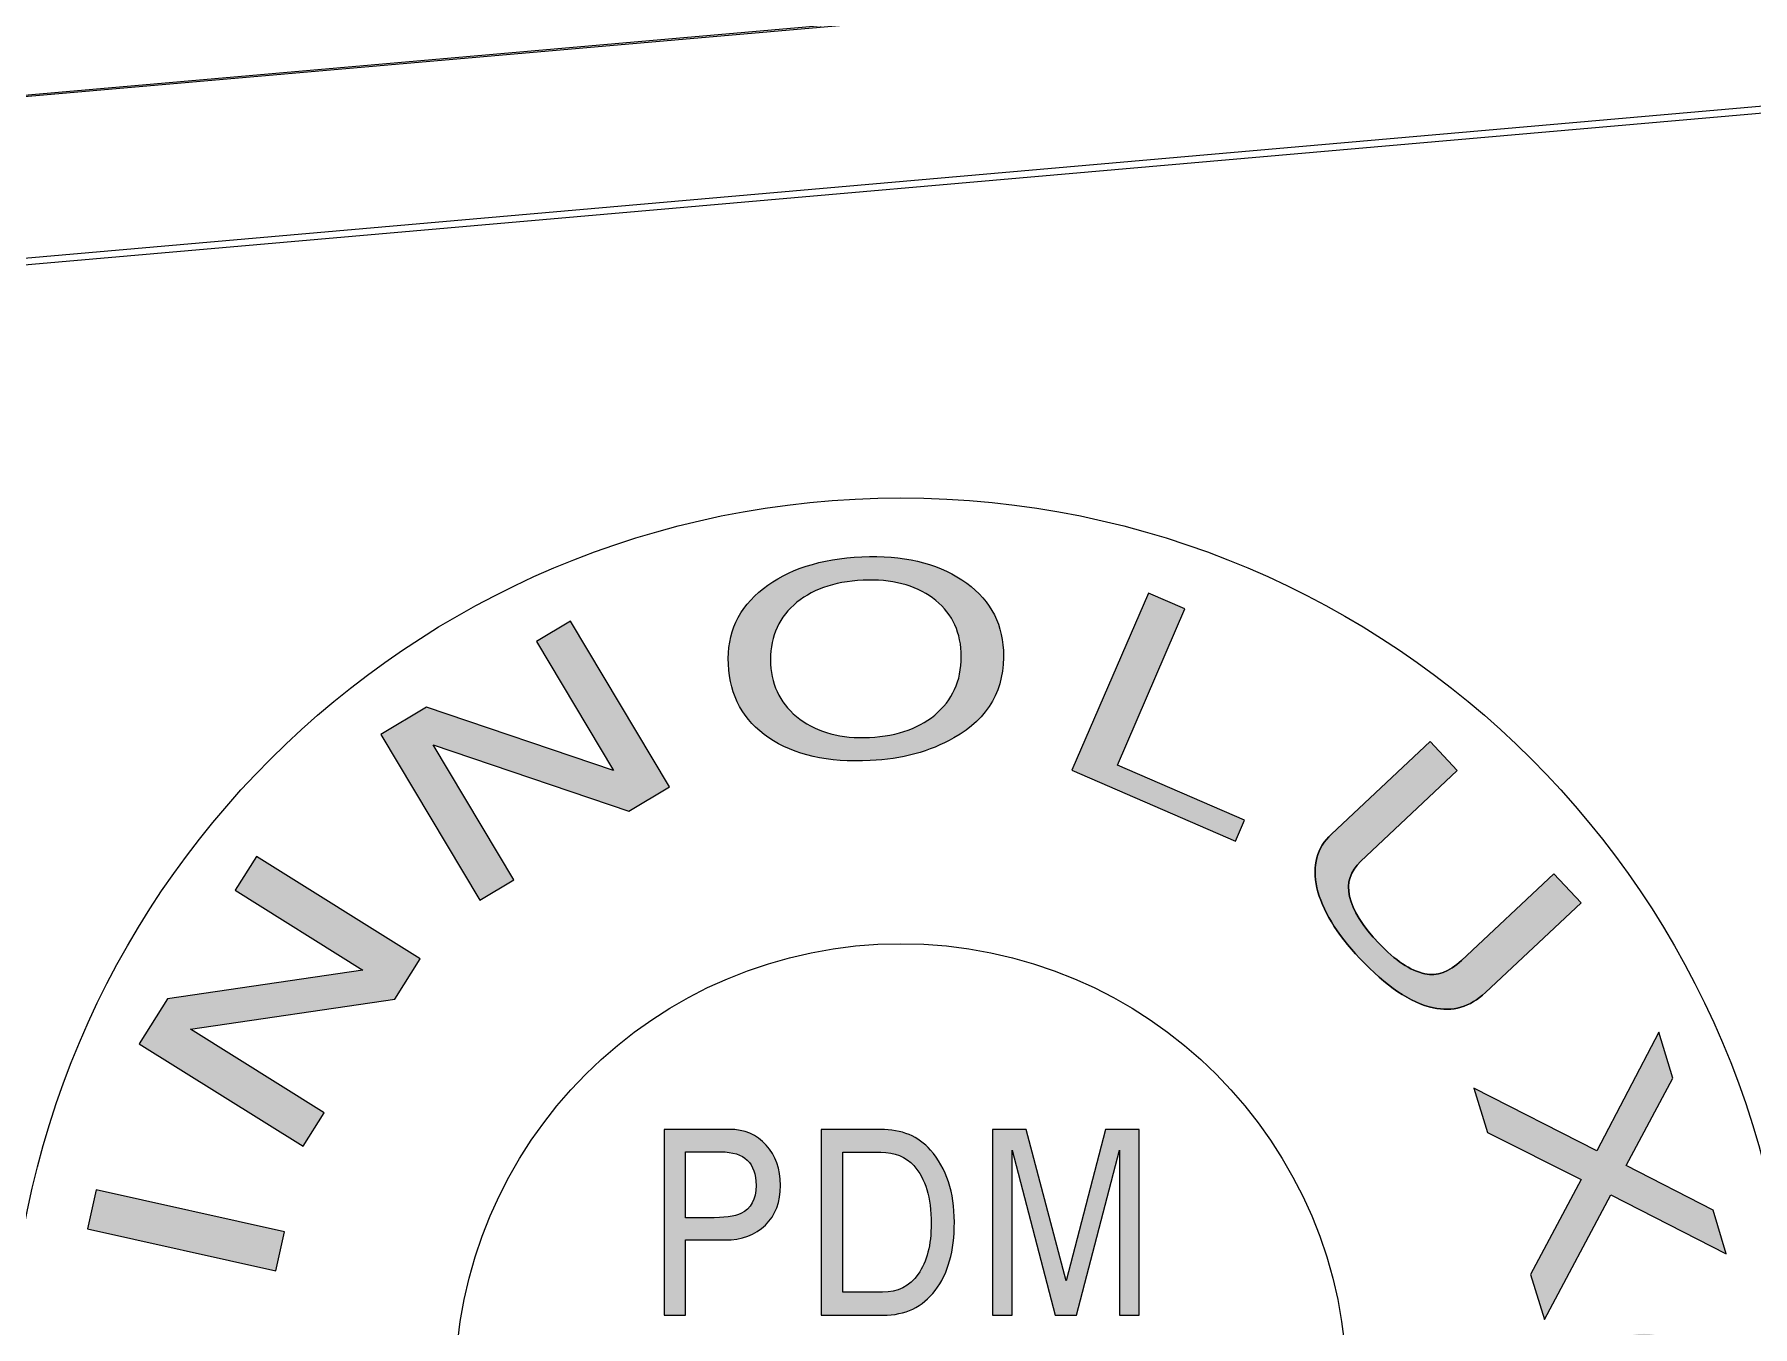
# Model space of a CAD drawing. Header units: millimetres. Extents: x 0 to 1600, y 0 to 1108.
# Drawn here: x 960.4 to 1066.5, y 454.5 to 534.3 of the extents above; entities that cross this region are included whole.
import ezdxf

# ---------------------------------------------------------------- set-up
doc = ezdxf.new("R2010")
doc.units = ezdxf.units.MM
doc.header["$LTSCALE"] = 88
doc.layers.get('0').update_dxf_attribs({"linetype": 'CONTINUOUS'})
doc.layers.add('5_ALL_CURVES', color=7, linetype='CONTINUOUS')

msp = doc.modelspace()

# ---------------------------------------------------------------- hatches: boundary and pattern name
h = msp.add_hatch(color=5)
h.paths.add_polyline_path([(982.65, 474.72), (984.21, 477.21), (974.09, 483.53), (972.78, 481.45), (980.67, 476.52), (968.6, 474.75), (966.86, 471.96), (976.98, 465.64), (978.27, 467.7), (970.02, 472.86)])
h.paths.add_polyline_path([(975.3, 457.95), (975.83, 460.35), (964.19, 462.95), (963.65, 460.54)])
h.paths.add_polyline_path([(997.1, 486.33), (999.62, 487.84), (993.5, 498.08), (991.39, 496.82), (996.16, 488.84), (984.61, 492.77), (981.78, 491.08), (987.9, 480.84), (990, 482.09), (985.01, 490.44)])
edge = h.paths.add_edge_path()
edge.add_spline(control_points=[(1015.87, 499.51), (1014.76, 500.31), (1013.34, 500.68), (1011.57, 500.6)], knot_values=[0, 0, 0, 0, 1, 1, 1, 1], degree=3, periodic=0)
edge.add_spline(control_points=[(1011.57, 500.6), (1009.73, 500.51), (1008.31, 500), (1007.29, 499.07)], knot_values=[0, 0, 0, 0, 1, 1, 1, 1], degree=3, periodic=0)
edge.add_spline(control_points=[(1007.29, 499.07), (1006.26, 498.15), (1005.79, 496.93), (1005.86, 495.42)], knot_values=[0, 0, 0, 0, 1, 1, 1, 1], degree=3, periodic=0)
edge.add_spline(control_points=[(1005.86, 495.42), (1005.93, 494), (1006.53, 492.87), (1007.66, 492.03)], knot_values=[0, 0, 0, 0, 1, 1, 1, 1], degree=3, periodic=0)
edge.add_spline(control_points=[(1007.66, 492.03), (1008.79, 491.19), (1010.22, 490.81), (1011.96, 490.89)], knot_values=[0, 0, 0, 0, 1, 1, 1, 1], degree=3, periodic=0)
edge.add_spline(control_points=[(1011.96, 490.89), (1013.75, 490.98), (1015.17, 491.49), (1016.2, 492.45)], knot_values=[0, 0, 0, 0, 1, 1, 1, 1], degree=3, periodic=0)
edge.add_spline(control_points=[(1016.2, 492.45), (1017.22, 493.4), (1017.7, 494.63), (1017.63, 496.15)], knot_values=[0, 0, 0, 0, 1, 1, 1, 1], degree=3, periodic=0)
edge.add_spline(control_points=[(1017.63, 496.15), (1017.56, 497.58), (1016.98, 498.7), (1015.87, 499.51)], knot_values=[0, 0, 0, 0, 1, 1, 1, 1], degree=3, periodic=0)
edge = h.paths.add_edge_path()
edge.add_spline(control_points=[(1017.18, 490.86), (1015.69, 490.02), (1013.97, 489.55), (1012.01, 489.46)], knot_values=[0, 0, 0, 0, 1, 1, 1, 1], degree=3, periodic=0)
edge.add_spline(control_points=[(1012.01, 489.46), (1009.4, 489.33), (1007.32, 489.8), (1005.74, 490.87)], knot_values=[0, 0, 0, 0, 1, 1, 1, 1], degree=3, periodic=0)
edge.add_spline(control_points=[(1005.74, 490.87), (1004.17, 491.94), (1003.35, 493.45), (1003.25, 495.41)], knot_values=[0, 0, 0, 0, 1, 1, 1, 1], degree=3, periodic=0)
edge.add_spline(control_points=[(1003.25, 495.41), (1003.16, 497.32), (1003.87, 498.89), (1005.41, 500.09)], knot_values=[0, 0, 0, 0, 1, 1, 1, 1], degree=3, periodic=0)
edge.add_spline(control_points=[(1005.41, 500.09), (1006.9, 501.27), (1008.93, 501.93), (1011.5, 502.05)], knot_values=[0, 0, 0, 0, 1, 1, 1, 1], degree=3, periodic=0)
edge.add_spline(control_points=[(1011.5, 502.05), (1014.01, 502.17), (1016.07, 501.69), (1017.68, 500.63)], knot_values=[0, 0, 0, 0, 1, 1, 1, 1], degree=3, periodic=0)
edge.add_spline(control_points=[(1017.68, 500.63), (1019.29, 499.57), (1020.15, 498.11), (1020.24, 496.26)], knot_values=[0, 0, 0, 0, 1, 1, 1, 1], degree=3, periodic=0)
edge.add_spline(control_points=[(1020.24, 496.26), (1020.35, 493.88), (1019.33, 492.08), (1017.18, 490.86)], knot_values=[0, 0, 0, 0, 1, 1, 1, 1], degree=3, periodic=0)
h = msp.add_hatch(color=5)
h.paths.add_polyline_path([(1034.57, 484.48), (1035.13, 485.79), (1027.28, 489.18), (1031.45, 498.83), (1029.2, 499.81), (1024.46, 488.86)])
edge = h.paths.add_edge_path()
edge.add_line((1054.25, 482.47), (1048.53, 477.11))
edge.add_spline(control_points=[(1048.53, 477.11), (1047.77, 476.39), (1047.02, 476.12), (1046.28, 476.29)], knot_values=[0, 0, 0, 0, 1, 1, 1, 1], degree=3, periodic=0)
edge.add_spline(control_points=[(1046.28, 476.29), (1045.37, 476.49), (1044.43, 477.12), (1043.45, 478.16)], knot_values=[0, 0, 0, 0, 1, 1, 1, 1], degree=3, periodic=0)
edge.add_spline(control_points=[(1043.45, 478.16), (1041.4, 480.34), (1041.02, 482.03), (1042.31, 483.23)], knot_values=[0, 0, 0, 0, 1, 1, 1, 1], degree=3, periodic=0)
edge.add_line((1042.31, 483.23), (1048.28, 488.84))
edge.add_line((1048.28, 488.84), (1046.6, 490.63))
edge.add_line((1046.6, 490.63), (1040.51, 484.92))
edge.add_spline(control_points=[(1040.51, 484.92), (1039.6, 484.07), (1039.3, 482.97), (1039.61, 481.6)], knot_values=[0, 0, 0, 0, 1, 1, 1, 1], degree=3, periodic=0)
edge.add_spline(control_points=[(1039.61, 481.6), (1039.92, 480.25), (1040.8, 478.79), (1042.26, 477.24)], knot_values=[0, 0, 0, 0, 1, 1, 1, 1], degree=3, periodic=0)
edge.add_spline(control_points=[(1042.26, 477.24), (1043.87, 475.52), (1045.38, 474.5), (1046.8, 474.19)], knot_values=[0, 0, 0, 0, 1, 1, 1, 1], degree=3, periodic=0)
edge.add_spline(control_points=[(1046.8, 474.19), (1047.98, 473.92), (1049.06, 474.23), (1050.03, 475.14)], knot_values=[0, 0, 0, 0, 1, 1, 1, 1], degree=3, periodic=0)
edge.add_line((1050.03, 475.14), (1055.93, 480.68))
edge.add_line((1055.93, 480.68), (1054.25, 482.47))
h = msp.add_hatch(color=5)
h.paths.add_polyline_path([(1055.93, 463.59), (1052.81, 457.72), (1053.67, 454.93), (1057.77, 462.64), (1064.9, 459), (1064.08, 461.68), (1058.72, 464.44), (1061.59, 469.85), (1060.73, 472.68), (1056.89, 465.35), (1049.31, 469.22), (1050.14, 466.49)])
edge = h.paths.add_edge_path()
edge.add_arc((1059.81, 450.61), 3.44, 0, 360)
h = msp.add_hatch(color=5)
edge = h.paths.add_edge_path()
edge.add_line((1000.61, 455.2), (1000.61, 459.85))
edge.add_line((1000.61, 459.85), (1003.04, 459.85))
edge.add_spline(control_points=[(1003.04, 459.85), (1004.08, 459.85), (1004.91, 460.15), (1005.54, 460.77)], knot_values=[0, 0, 0, 0, 1, 1, 1, 1], degree=3, periodic=0)
edge.add_spline(control_points=[(1005.54, 460.77), (1006.16, 461.37), (1006.47, 462.2), (1006.47, 463.22)], knot_values=[0, 0, 0, 0, 1, 1, 1, 1], degree=3, periodic=0)
edge.add_spline(control_points=[(1006.47, 463.22), (1006.47, 464.24), (1006.18, 465.07), (1005.59, 465.71)], knot_values=[0, 0, 0, 0, 1, 1, 1, 1], degree=3, periodic=0)
edge.add_spline(control_points=[(1005.59, 465.71), (1005, 466.35), (1004.24, 466.68), (1003.31, 466.68)], knot_values=[0, 0, 0, 0, 1, 1, 1, 1], degree=3, periodic=0)
edge.add_line((1003.31, 466.68), (999.28, 466.68))
edge.add_line((999.28, 466.68), (999.28, 455.2))
edge.add_line((999.28, 455.2), (1000.61, 455.2))
edge = h.paths.add_edge_path()
edge.add_spline(control_points=[(1012.81, 455.2), (1014.18, 455.2), (1015.25, 455.71), (1016.03, 456.73)], knot_values=[0, 0, 0, 0, 1, 1, 1, 1], degree=3, periodic=0)
edge.add_spline(control_points=[(1016.03, 456.73), (1016.82, 457.76), (1017.21, 459.16), (1017.21, 460.95)], knot_values=[0, 0, 0, 0, 1, 1, 1, 1], degree=3, periodic=0)
edge.add_spline(control_points=[(1017.21, 460.95), (1017.21, 462.79), (1016.72, 464.27), (1015.74, 465.4)], knot_values=[0, 0, 0, 0, 1, 1, 1, 1], degree=3, periodic=0)
edge.add_spline(control_points=[(1015.74, 465.4), (1015, 466.25), (1013.96, 466.68), (1012.65, 466.68)], knot_values=[0, 0, 0, 0, 1, 1, 1, 1], degree=3, periodic=0)
edge.add_line((1012.65, 466.68), (1008.98, 466.68))
edge.add_line((1008.98, 466.68), (1008.98, 455.2))
edge.add_line((1008.98, 455.2), (1012.81, 455.2))
h.paths.add_polyline_path([(1020.78, 455.2), (1020.78, 465.4), (1023.44, 455.2), (1024.76, 455.2), (1027.42, 465.4), (1027.42, 455.2), (1028.63, 455.2), (1028.63, 466.68), (1026.55, 466.68), (1024.12, 457.32), (1021.65, 466.68), (1019.57, 466.68), (1019.57, 455.2)])
edge = h.paths.add_edge_path()
edge.add_line((1010.33, 456.62), (1010.33, 465.27))
edge.add_line((1010.33, 465.27), (1012.66, 465.27))
edge.add_spline(control_points=[(1012.66, 465.27), (1013.53, 465.27), (1014.22, 464.99), (1014.71, 464.44)], knot_values=[0, 0, 0, 0, 1, 1, 1, 1], degree=3, periodic=0)
edge.add_spline(control_points=[(1014.71, 464.44), (1015.42, 463.66), (1015.78, 462.46), (1015.78, 460.87)], knot_values=[0, 0, 0, 0, 1, 1, 1, 1], degree=3, periodic=0)
edge.add_spline(control_points=[(1015.78, 460.87), (1015.78, 459.54), (1015.51, 458.5), (1014.98, 457.74)], knot_values=[0, 0, 0, 0, 1, 1, 1, 1], degree=3, periodic=0)
edge.add_spline(control_points=[(1014.98, 457.74), (1014.44, 456.99), (1013.71, 456.62), (1012.77, 456.62)], knot_values=[0, 0, 0, 0, 1, 1, 1, 1], degree=3, periodic=0)
edge.add_line((1012.77, 456.62), (1010.33, 456.62))
edge = h.paths.add_edge_path()
edge.add_line((1000.61, 461.22), (1000.61, 465.29))
edge.add_line((1000.61, 465.29), (1002.8, 465.29))
edge.add_spline(control_points=[(1002.8, 465.29), (1004.24, 465.29), (1004.96, 464.6), (1004.96, 463.22)], knot_values=[0, 0, 0, 0, 1, 1, 1, 1], degree=3, periodic=0)
edge.add_spline(control_points=[(1004.96, 463.22), (1004.96, 462.35), (1004.65, 461.77), (1004.03, 461.48)], knot_values=[0, 0, 0, 0, 1, 1, 1, 1], degree=3, periodic=0)
edge.add_spline(control_points=[(1004.03, 461.48), (1003.64, 461.3), (1002.98, 461.22), (1002.04, 461.22)], knot_values=[0, 0, 0, 0, 1, 1, 1, 1], degree=3, periodic=0)
edge.add_line((1002.04, 461.22), (1000.61, 461.22))

# ---------------------------------------------------------------- linework, layer by layer
at = {"color": 3}
msp.add_line((1112.8, 543.95), (454.71, 486.31), dxfattribs=at)
at = {"color": 7}
for p, q in [((1112.97, 543.88), (454.72, 486.23)), ((1122.6, 534.32), (445.46, 475.02)), ((1122.73, 534.75), (445.59, 475.45))]:
    msp.add_line(p, q, dxfattribs=at)
at = {"color": 5}
for p, q in [((1029.2, 499.81), (1024.46, 488.86)), ((1031.45, 498.83), (1029.2, 499.81)), ((993.5, 498.08), (991.39, 496.82)), ((999.62, 487.84), (993.5, 498.08)), ((1027.28, 489.18), (1031.45, 498.83)), ((991.39, 496.82), (996.16, 488.84)), ((984.61, 492.77), (981.78, 491.08)), ((996.16, 488.84), (984.61, 492.77)), ((981.78, 491.08), (987.9, 480.84)), ((985.01, 490.44), (997.1, 486.33)), ((990, 482.09), (985.01, 490.44)), ((1046.6, 490.63), (1040.51, 484.92)), ((1048.28, 488.84), (1046.6, 490.63)), ((1024.46, 488.86), (1034.57, 484.48)), ((1035.13, 485.79), (1027.28, 489.18)), ((1042.31, 483.23), (1048.28, 488.84)), ((997.1, 486.33), (999.62, 487.84)), ((1034.57, 484.48), (1035.13, 485.79)), ((974.09, 483.53), (972.78, 481.45)), ((984.21, 477.21), (974.09, 483.53)), ((987.9, 480.84), (990, 482.09)), ((1054.25, 482.47), (1048.53, 477.11)), ((1055.93, 480.68), (1054.25, 482.47)), ((972.78, 481.45), (980.67, 476.52)), ((1050.03, 475.14), (1055.93, 480.68)), ((982.65, 474.72), (984.21, 477.21)), ((980.67, 476.52), (968.6, 474.75)), ((968.6, 474.75), (966.86, 471.96)), ((970.02, 472.86), (982.65, 474.72)), ((978.27, 467.7), (970.02, 472.86)), ((1060.73, 472.68), (1056.89, 465.35)), ((1061.59, 469.85), (1060.73, 472.68)), ((966.86, 471.96), (976.98, 465.64)), ((1056.89, 465.35), (1049.31, 469.22)), ((1049.31, 469.22), (1050.14, 466.49)), ((1058.72, 464.44), (1061.59, 469.85)), ((976.98, 465.64), (978.27, 467.7)), ((1003.31, 466.68), (999.28, 466.68)), ((999.28, 466.68), (999.28, 455.2)), ((1012.65, 466.68), (1008.98, 466.68)), ((1008.98, 466.68), (1008.98, 455.2)), ((1021.65, 466.68), (1019.57, 466.68)), ((1019.57, 466.68), (1019.57, 455.2)), ((1024.12, 457.32), (1021.65, 466.68)), ((1026.55, 466.68), (1024.12, 457.32)), ((1028.63, 466.68), (1026.55, 466.68)), ((1028.63, 455.2), (1028.63, 466.68)), ((1050.14, 466.49), (1055.93, 463.59)), ((1000.61, 465.29), (1002.8, 465.29)), ((1000.61, 461.22), (1000.61, 465.29)), ((1010.33, 465.27), (1012.66, 465.27)), ((1010.33, 456.62), (1010.33, 465.27)), ((1020.78, 455.2), (1020.78, 465.4)), ((1020.78, 465.4), (1023.44, 455.2)), ((1024.76, 455.2), (1027.42, 465.4)), ((1027.42, 465.4), (1027.42, 455.2)), ((1064.08, 461.68), (1058.72, 464.44)), ((964.19, 462.95), (963.65, 460.54)), ((975.83, 460.35), (964.19, 462.95)), ((1055.93, 463.59), (1052.81, 457.72)), ((1053.67, 454.93), (1057.77, 462.64)), ((1057.77, 462.64), (1064.9, 459)), ((1002.04, 461.22), (1000.61, 461.22)), ((1064.9, 459), (1064.08, 461.68)), ((963.65, 460.54), (975.3, 457.95)), ((975.3, 457.95), (975.83, 460.35)), ((1000.61, 459.85), (1003.04, 459.85)), ((1000.61, 455.2), (1000.61, 459.85)), ((1052.81, 457.72), (1053.67, 454.93)), ((1012.77, 456.62), (1010.33, 456.62)), ((999.28, 455.2), (1000.61, 455.2)), ((1008.98, 455.2), (1012.81, 455.2)), ((1019.57, 455.2), (1020.78, 455.2)), ((1023.44, 455.2), (1024.76, 455.2)), ((1027.42, 455.2), (1028.63, 455.2))]:
    msp.add_line(p, q, dxfattribs=at)
for points in [[(1011.5, 502.05), (1014.01, 502.17), (1016.07, 501.69), (1017.68, 500.63)], [(1005.41, 500.09), (1006.9, 501.27), (1008.93, 501.93), (1011.5, 502.05)], [(1003.25, 495.41), (1003.16, 497.32), (1003.87, 498.89), (1005.41, 500.09)], [(1011.57, 500.6), (1009.73, 500.51), (1008.31, 500), (1007.29, 499.07)], [(1015.87, 499.51), (1014.76, 500.31), (1013.34, 500.68), (1011.57, 500.6)], [(1017.68, 500.63), (1019.29, 499.57), (1020.15, 498.11), (1020.24, 496.26)], [(1007.29, 499.07), (1006.26, 498.15), (1005.79, 496.93), (1005.86, 495.42)], [(1017.63, 496.15), (1017.56, 497.58), (1016.98, 498.7), (1015.87, 499.51)], [(1016.2, 492.45), (1017.22, 493.4), (1017.7, 494.63), (1017.63, 496.15)], [(1020.24, 496.26), (1020.35, 493.88), (1019.33, 492.08), (1017.18, 490.86)], [(1005.74, 490.87), (1004.17, 491.94), (1003.35, 493.45), (1003.25, 495.41)], [(1005.86, 495.42), (1005.93, 494), (1006.53, 492.87), (1007.66, 492.03)], [(1007.66, 492.03), (1008.79, 491.19), (1010.22, 490.81), (1011.96, 490.89)], [(1011.96, 490.89), (1013.75, 490.98), (1015.17, 491.49), (1016.2, 492.45)], [(1012.01, 489.46), (1009.4, 489.33), (1007.32, 489.8), (1005.74, 490.87)], [(1017.18, 490.86), (1015.69, 490.02), (1013.97, 489.55), (1012.01, 489.46)], [(1040.51, 484.92), (1039.6, 484.07), (1039.3, 482.97), (1039.61, 481.6)], [(1043.45, 478.16), (1041.4, 480.34), (1041.02, 482.03), (1042.31, 483.23)], [(1039.61, 481.6), (1039.92, 480.25), (1040.8, 478.79), (1042.26, 477.24)], [(1046.28, 476.29), (1045.37, 476.49), (1044.43, 477.12), (1043.45, 478.16)], [(1042.26, 477.24), (1043.87, 475.52), (1045.38, 474.5), (1046.8, 474.19)], [(1048.53, 477.11), (1047.77, 476.39), (1047.02, 476.12), (1046.28, 476.29)], [(1046.8, 474.19), (1047.98, 473.92), (1049.06, 474.23), (1050.03, 475.14)], [(1005.59, 465.71), (1005, 466.35), (1004.24, 466.68), (1003.31, 466.68)], [(1015.74, 465.4), (1015, 466.25), (1013.96, 466.68), (1012.65, 466.68)], [(1002.8, 465.29), (1004.24, 465.29), (1004.96, 464.6), (1004.96, 463.22)], [(1006.47, 463.22), (1006.47, 464.24), (1006.18, 465.07), (1005.59, 465.71)], [(1012.66, 465.27), (1013.53, 465.27), (1014.22, 464.99), (1014.71, 464.44)], [(1017.21, 460.95), (1017.21, 462.79), (1016.72, 464.27), (1015.74, 465.4)], [(1014.71, 464.44), (1015.42, 463.66), (1015.78, 462.46), (1015.78, 460.87)], [(1004.96, 463.22), (1004.96, 462.35), (1004.65, 461.77), (1004.03, 461.48)], [(1005.54, 460.77), (1006.16, 461.37), (1006.47, 462.2), (1006.47, 463.22)], [(1004.03, 461.48), (1003.64, 461.3), (1002.98, 461.22), (1002.04, 461.22)], [(1003.04, 459.85), (1004.08, 459.85), (1004.91, 460.15), (1005.54, 460.77)], [(1015.78, 460.87), (1015.78, 459.54), (1015.51, 458.5), (1014.98, 457.74)], [(1016.03, 456.73), (1016.82, 457.76), (1017.21, 459.16), (1017.21, 460.95)], [(1014.98, 457.74), (1014.44, 456.99), (1013.71, 456.62), (1012.77, 456.62)], [(1012.81, 455.2), (1014.18, 455.2), (1015.25, 455.71), (1016.03, 456.73)]]:
    msp.add_open_spline(points, degree=3, dxfattribs=at)
at = {"layer": '5_ALL_CURVES', "color": 5}
for p, q in [((1029.2, 499.81), (1024.46, 488.86)), ((1031.45, 498.83), (1029.2, 499.81)), ((993.5, 498.08), (991.39, 496.82)), ((999.62, 487.84), (993.5, 498.08)), ((1027.28, 489.18), (1031.45, 498.83)), ((991.39, 496.82), (996.16, 488.84)), ((984.61, 492.77), (981.78, 491.08)), ((996.16, 488.84), (984.61, 492.77)), ((981.78, 491.08), (987.9, 480.84)), ((985.01, 490.44), (997.1, 486.33)), ((990, 482.09), (985.01, 490.44)), ((1046.6, 490.63), (1040.51, 484.92)), ((1048.28, 488.84), (1046.6, 490.63)), ((1024.46, 488.86), (1034.57, 484.48)), ((1035.13, 485.79), (1027.28, 489.18)), ((1042.31, 483.23), (1048.28, 488.84)), ((997.1, 486.33), (999.62, 487.84)), ((1034.57, 484.48), (1035.13, 485.79)), ((974.09, 483.53), (972.78, 481.45)), ((984.21, 477.21), (974.09, 483.53)), ((987.9, 480.84), (990, 482.09)), ((1054.25, 482.47), (1048.53, 477.11)), ((1055.93, 480.68), (1054.25, 482.47)), ((972.78, 481.45), (980.67, 476.52)), ((1050.03, 475.14), (1055.93, 480.68)), ((982.65, 474.72), (984.21, 477.21)), ((980.67, 476.52), (968.6, 474.75)), ((968.6, 474.75), (966.86, 471.96)), ((970.02, 472.86), (982.65, 474.72)), ((978.27, 467.7), (970.02, 472.86)), ((1060.73, 472.68), (1056.89, 465.35)), ((1061.59, 469.85), (1060.73, 472.68)), ((966.86, 471.96), (976.98, 465.64)), ((1056.89, 465.35), (1049.31, 469.22)), ((1049.31, 469.22), (1050.14, 466.49)), ((1058.72, 464.44), (1061.59, 469.85)), ((976.98, 465.64), (978.27, 467.7)), ((1003.31, 466.68), (999.28, 466.68)), ((999.28, 466.68), (999.28, 455.2)), ((1012.65, 466.68), (1008.98, 466.68)), ((1008.98, 466.68), (1008.98, 455.2)), ((1021.65, 466.68), (1019.57, 466.68)), ((1019.57, 466.68), (1019.57, 455.2)), ((1024.12, 457.32), (1021.65, 466.68)), ((1026.55, 466.68), (1024.12, 457.32)), ((1028.63, 466.68), (1026.55, 466.68)), ((1028.63, 455.2), (1028.63, 466.68)), ((1050.14, 466.49), (1055.93, 463.59)), ((1000.61, 465.29), (1002.8, 465.29)), ((1000.61, 461.22), (1000.61, 465.29)), ((1010.33, 465.27), (1012.66, 465.27)), ((1010.33, 456.62), (1010.33, 465.27)), ((1020.78, 455.2), (1020.78, 465.4)), ((1020.78, 465.4), (1023.44, 455.2)), ((1024.76, 455.2), (1027.42, 465.4)), ((1027.42, 465.4), (1027.42, 455.2)), ((1064.08, 461.68), (1058.72, 464.44)), ((964.19, 462.95), (963.65, 460.54)), ((975.83, 460.35), (964.19, 462.95)), ((1055.93, 463.59), (1052.81, 457.72)), ((1053.67, 454.93), (1057.77, 462.64)), ((1057.77, 462.64), (1064.9, 459)), ((1002.04, 461.22), (1000.61, 461.22)), ((1064.9, 459), (1064.08, 461.68)), ((963.65, 460.54), (975.3, 457.95)), ((975.3, 457.95), (975.83, 460.35)), ((1000.61, 459.85), (1003.04, 459.85)), ((1000.61, 455.2), (1000.61, 459.85)), ((1052.81, 457.72), (1053.67, 454.93)), ((1012.77, 456.62), (1010.33, 456.62)), ((999.28, 455.2), (1000.61, 455.2)), ((1008.98, 455.2), (1012.81, 455.2)), ((1019.57, 455.2), (1020.78, 455.2)), ((1023.44, 455.2), (1024.76, 455.2)), ((1027.42, 455.2), (1028.63, 455.2))]:
    msp.add_line(p, q, dxfattribs=at)
for radius in [55.08, 27.54]:
    msp.add_circle((1013.91, 450.61), radius, dxfattribs=at)
for points in [[(1011.5, 502.05), (1014.01, 502.17), (1016.07, 501.69), (1017.68, 500.63)], [(1005.41, 500.09), (1006.9, 501.27), (1008.93, 501.93), (1011.5, 502.05)], [(1003.25, 495.41), (1003.16, 497.32), (1003.87, 498.89), (1005.41, 500.09)], [(1011.57, 500.6), (1009.73, 500.51), (1008.31, 500), (1007.29, 499.07)], [(1015.87, 499.51), (1014.76, 500.31), (1013.34, 500.68), (1011.57, 500.6)], [(1017.68, 500.63), (1019.29, 499.57), (1020.15, 498.11), (1020.24, 496.26)], [(1007.29, 499.07), (1006.26, 498.15), (1005.79, 496.93), (1005.86, 495.42)], [(1017.63, 496.15), (1017.56, 497.58), (1016.98, 498.7), (1015.87, 499.51)], [(1016.2, 492.45), (1017.22, 493.4), (1017.7, 494.63), (1017.63, 496.15)], [(1020.24, 496.26), (1020.35, 493.88), (1019.33, 492.08), (1017.18, 490.86)], [(1005.74, 490.87), (1004.17, 491.94), (1003.35, 493.45), (1003.25, 495.41)], [(1005.86, 495.42), (1005.93, 494), (1006.53, 492.87), (1007.66, 492.03)], [(1007.66, 492.03), (1008.79, 491.19), (1010.22, 490.81), (1011.96, 490.89)], [(1011.96, 490.89), (1013.75, 490.98), (1015.17, 491.49), (1016.2, 492.45)], [(1012.01, 489.46), (1009.4, 489.33), (1007.32, 489.8), (1005.74, 490.87)], [(1017.18, 490.86), (1015.69, 490.02), (1013.97, 489.55), (1012.01, 489.46)], [(1039.61, 481.6), (1039.3, 482.97), (1039.6, 484.07), (1040.51, 484.92)], [(1042.31, 483.23), (1041.02, 482.03), (1041.4, 480.34), (1043.45, 478.16)], [(1042.26, 477.24), (1040.8, 478.79), (1039.92, 480.25), (1039.61, 481.6)], [(1043.45, 478.16), (1044.43, 477.12), (1045.37, 476.49), (1046.28, 476.29)], [(1046.8, 474.19), (1045.38, 474.5), (1043.87, 475.52), (1042.26, 477.24)], [(1046.28, 476.29), (1047.02, 476.12), (1047.77, 476.39), (1048.53, 477.11)], [(1050.03, 475.14), (1049.06, 474.23), (1047.98, 473.92), (1046.8, 474.19)], [(1005.59, 465.71), (1005, 466.35), (1004.24, 466.68), (1003.31, 466.68)], [(1015.74, 465.4), (1015, 466.25), (1013.96, 466.68), (1012.65, 466.68)], [(1002.8, 465.29), (1004.24, 465.29), (1004.96, 464.6), (1004.96, 463.22)], [(1006.47, 463.22), (1006.47, 464.24), (1006.18, 465.07), (1005.59, 465.71)], [(1012.66, 465.27), (1013.53, 465.27), (1014.22, 464.99), (1014.71, 464.44)], [(1017.21, 460.95), (1017.21, 462.79), (1016.72, 464.27), (1015.74, 465.4)], [(1014.71, 464.44), (1015.42, 463.66), (1015.78, 462.46), (1015.78, 460.87)], [(1004.96, 463.22), (1004.96, 462.35), (1004.65, 461.77), (1004.03, 461.48)], [(1005.54, 460.77), (1006.16, 461.37), (1006.47, 462.2), (1006.47, 463.22)], [(1004.03, 461.48), (1003.64, 461.3), (1002.98, 461.22), (1002.04, 461.22)], [(1003.04, 459.85), (1004.08, 459.85), (1004.91, 460.15), (1005.54, 460.77)], [(1015.78, 460.87), (1015.78, 459.54), (1015.51, 458.5), (1014.98, 457.74)], [(1016.03, 456.73), (1016.82, 457.76), (1017.21, 459.16), (1017.21, 460.95)], [(1014.98, 457.74), (1014.44, 456.99), (1013.71, 456.62), (1012.77, 456.62)], [(1012.81, 455.2), (1014.18, 455.2), (1015.25, 455.71), (1016.03, 456.73)]]:
    msp.add_open_spline(points, degree=3, dxfattribs=at)

doc.saveas('drawing.dxf')
